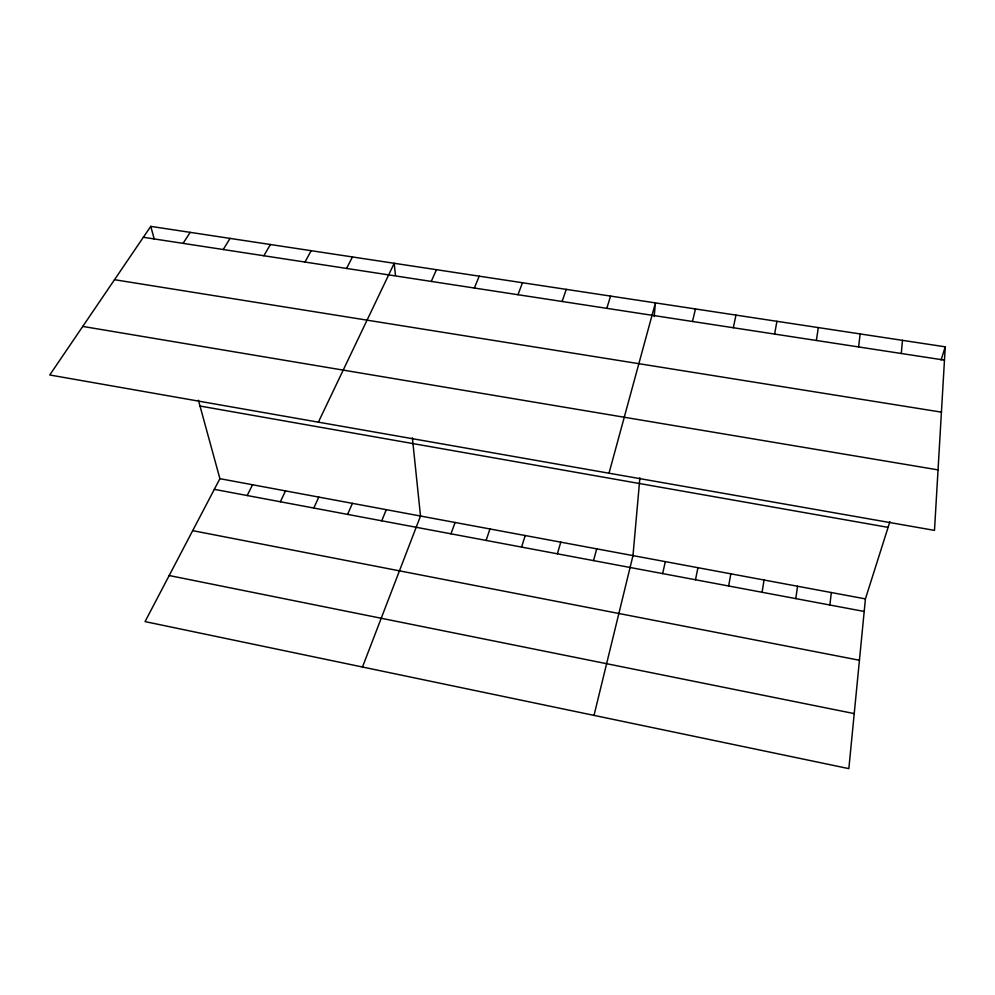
<?xml version="1.0" encoding="UTF-8"?>
<svg xmlns="http://www.w3.org/2000/svg" width="995" height="995" viewBox="0 0 995 995"><rect width="100%" height="100%" fill="white"/><g stroke="black" fill="none" stroke-linecap="round" stroke-linejoin="round"><path stroke-width="1.49" d="M945.25 346.832L934.492 530.385L49.75 374.978L150.755 226.375L945.25 346.832L941.096 359.966M639.897 477.749L632.982 555.608L594.015 715.38M654.2 316.572L655.419 302.89L609.002 473.222M901.296 353.499L902.465 340.352M889.903 521.629L865.426 598.89L848.847 768.625L145.059 621.601L219.907 478.682L198.415 400.264M858.598 346.944L860.153 333.934M829.855 605.01L831.335 592.547M795.813 598.617L797.542 586.254M816.373 340.477L818.313 327.591M762.083 592.274L764.048 580.01M728.639 585.993L730.84 573.829M774.607 334.071L776.921 321.31M695.493 579.762L697.943 567.697M733.315 327.741L735.977 315.104M662.645 573.593L665.319 561.628M692.458 321.472L695.48 308.972M593.555 560.608L596.701 548.854M557.387 553.817L560.77 542.163M606.813 308.338L610.569 296.087M521.567 547.088L525.198 535.534M486.107 540.422L489.963 528.979M562.125 301.485L566.254 289.371M450.971 533.817L455.076 522.474M517.985 294.719L522.474 282.742M362.478 667.011L420.512 516.044L412.378 437.812M381.744 520.808L386.284 509.664M474.366 288.028L479.217 276.175M347.616 514.403L352.379 503.358M431.258 281.423L436.457 269.695M313.811 508.047L318.786 497.102M280.341 501.766L285.515 490.908M318.363 422.166L394.207 263.289L395.463 275.379M247.17 495.535L252.556 484.764M346.583 268.426L352.454 256.959M304.992 262.058L311.174 250.703M263.874 255.752L270.379 244.521M223.241 249.521L230.044 238.402M183.068 243.352L190.182 232.357M143.355 237.27L944.466 360.115M114.512 279.707L941.419 412.141M82.759 326.422L938.036 469.876M199.995 406.035L888.087 527.362M219.907 478.682L865.426 598.89M214.323 489.353L864.207 611.465M192.694 530.646L859.431 660.257M169.187 575.533L854.22 713.602M150.755 226.375L154.3 239.297"/></g></svg>
